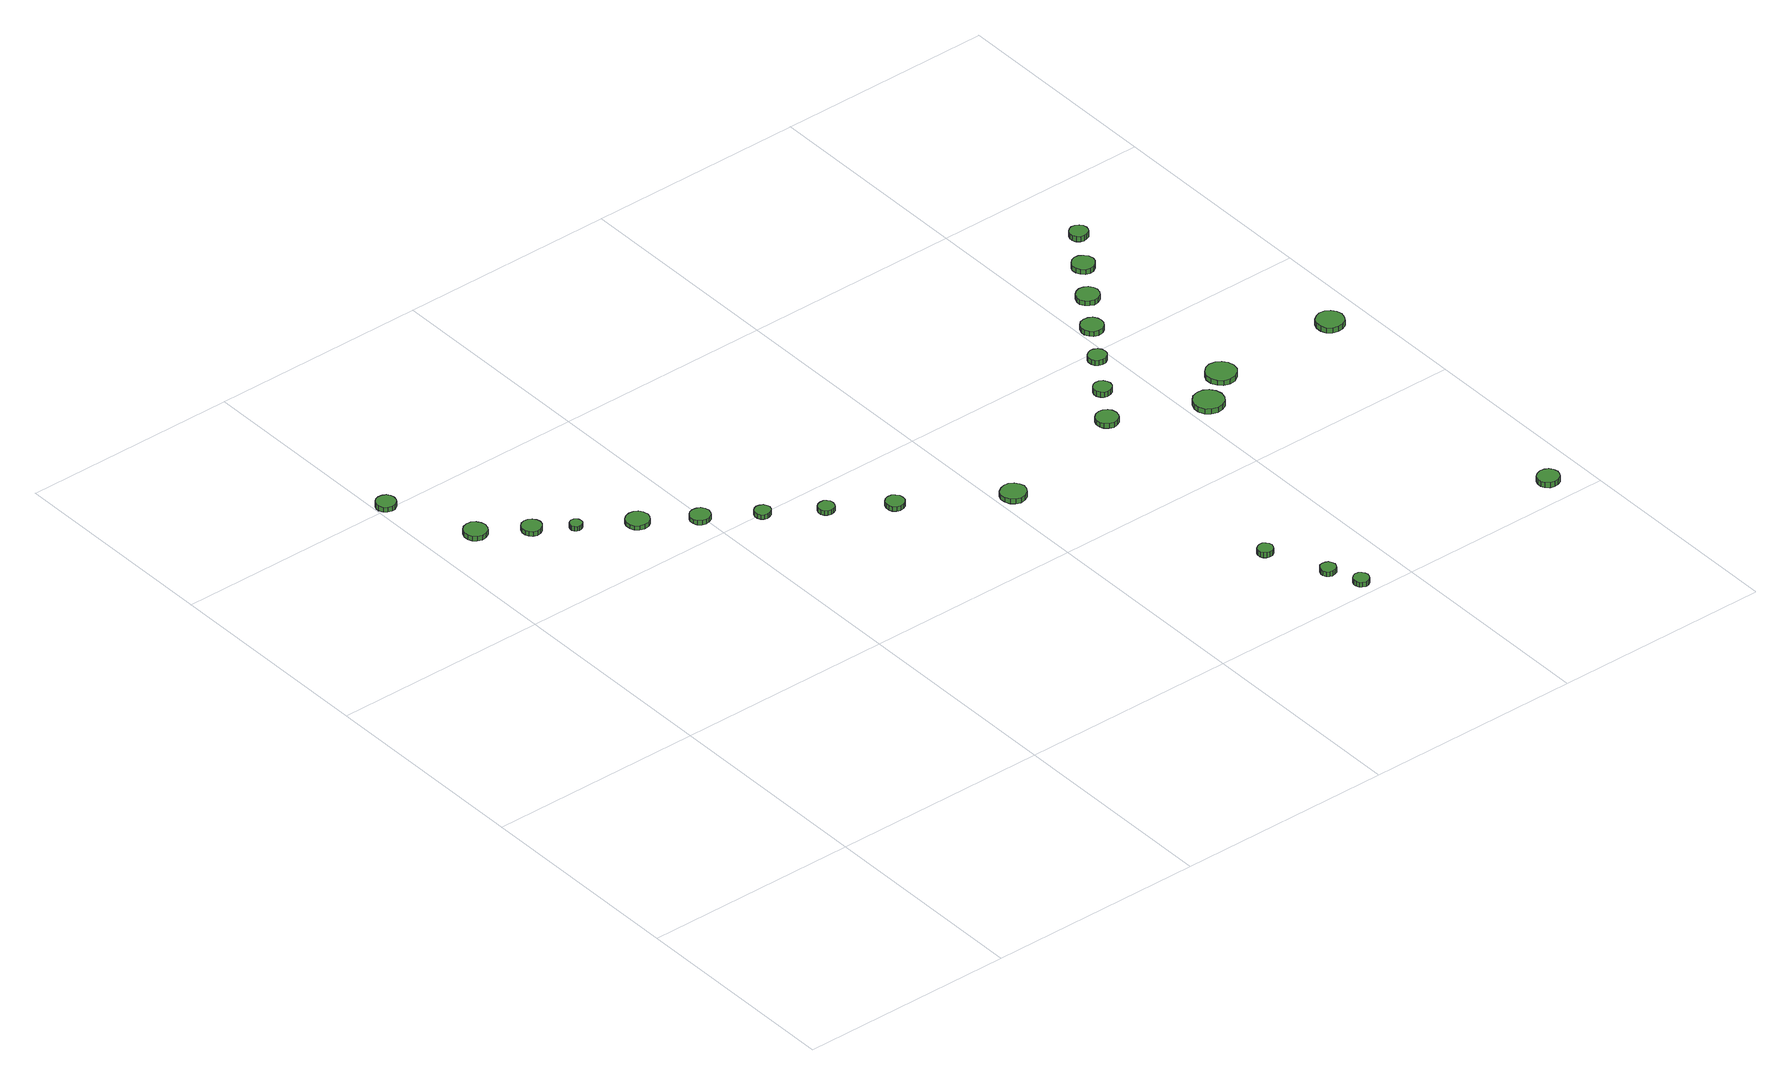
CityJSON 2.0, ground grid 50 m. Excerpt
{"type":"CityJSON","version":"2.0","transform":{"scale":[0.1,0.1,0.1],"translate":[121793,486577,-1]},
"CityObjects":{
"tree1":{"type":"SolitaryVegetationObject","attributes":{"function":"something"},"geometry":[{"type":"MultiSurface","lod":"1","boundaries":[[[0,1,2,3,4,5,6,7,8,9,10,11,12,13,14]],[[15,16,17,18,19,20,21,22,23,24,25,26,27,28,29]],[[0,29,28,1]],[[1,28,27,2]],[[2,27,26,3]],[[3,26,25,4]],[[4,25,24,5]],[[5,24,23,6]],[[6,23,22,7]],[[7,22,21,8]],[[8,21,20,9]],[[9,20,19,10]],[[10,19,18,11]],[[11,18,17,12]],[[12,17,16,13]],[[13,16,15,14]],[[14,15,29,0]]]}]},
"tree2":{"type":"SolitaryVegetationObject","attributes":{"function":"something"},"geometry":[{"type":"MultiSurface","lod":"1","boundaries":[[[30,31,32,33,34,35,36,37,38,39,40,41,42,43,44]],[[45,46,47,48,49,50,51,52,53,54,55,56,57,58,59]],[[30,59,58,31]],[[31,58,57,32]],[[32,57,56,33]],[[33,56,55,34]],[[34,55,54,35]],[[35,54,53,36]],[[36,53,52,37]],[[37,52,51,38]],[[38,51,50,39]],[[39,50,49,40]],[[40,49,48,41]],[[41,48,47,42]],[[42,47,46,43]],[[43,46,45,44]],[[44,45,59,30]]]}]},
"tree3":{"type":"SolitaryVegetationObject","attributes":{"function":"something"},"geometry":[{"type":"MultiSurface","lod":"1","boundaries":[[[60,61,62,63,64,65,66,67,68,69,70,71,72,73,74]],[[75,76,77,78,79,80,81,82,83,84,85,86,87,88,89]],[[60,89,88,61]],[[61,88,87,62]],[[62,87,86,63]],[[63,86,85,64]],[[64,85,84,65]],[[65,84,83,66]],[[66,83,82,67]],[[67,82,81,68]],[[68,81,80,69]],[[69,80,79,70]],[[70,79,78,71]],[[71,78,77,72]],[[72,77,76,73]],[[73,76,75,74]],[[74,75,89,60]]]}]},
"tree4":{"type":"SolitaryVegetationObject","attributes":{"function":"something"},"geometry":[{"type":"MultiSurface","lod":"1","boundaries":[[[90,91,92,93,94,95,96,97,98,99,100,101,102,103,104]],[[105,106,107,108,109,110,111,112,113,114,115,116,117,118,119]],[[90,119,118,91]],[[91,118,117,92]],[[92,117,116,93]],[[93,116,115,94]],[[94,115,114,95]],[[95,114,113,96]],[[96,113,112,97]],[[97,112,111,98]],[[98,111,110,99]],[[99,110,109,100]],[[100,109,108,101]],[[101,108,107,102]],[[102,107,106,103]],[[103,106,105,104]],[[104,105,119,90]]]}]},
"tree5":{"type":"SolitaryVegetationObject","attributes":{"function":"something"},"geometry":[{"type":"MultiSurface","lod":"1","boundaries":[[[120,121,122,123,124,125,126,127,128,129,130,131,132,133,134]],[[135,136,137,138,139,140,141,142,143,144,145,146,147,148,149]],[[120,149,148,121]],[[121,148,147,122]],[[122,147,146,123]],[[123,146,145,124]],[[124,145,144,125]],[[125,144,143,126]],[[126,143,142,127]],[[127,142,141,128]],[[128,141,140,129]],[[129,140,139,130]],[[130,139,138,131]],[[131,138,137,132]],[[132,137,136,133]],[[133,136,135,134]],[[134,135,149,120]]]}]},
"tree6":{"type":"SolitaryVegetationObject","attributes":{"function":"something"},"geometry":[{"type":"MultiSurface","lod":"1","boundaries":[[[150,151,152,153,154,155,156,157,158,159,160,161,162,163,164]],[[165,166,167,168,169,170,171,172,173,174,175,176,177,178,179]],[[150,179,178,151]],[[151,178,177,152]],[[152,177,176,153]],[[153,176,175,154]],[[154,175,174,155]],[[155,174,173,156]],[[156,173,172,157]],[[157,172,171,158]],[[158,171,170,159]],[[159,170,169,160]],[[160,169,168,161]],[[161,168,167,162]],[[162,167,166,163]],[[163,166,165,164]],[[164,165,179,150]]]}]},
"tree7":{"type":"SolitaryVegetationObject","attributes":{"function":"something"},"geometry":[{"type":"MultiSurface","lod":"1","boundaries":[[[180,181,182,183,184,185,186,187,188,189,190,191,192,193,194]],[[195,196,197,198,199,200,201,202,203,204,205,206,207,208,209]],[[180,209,208,181]],[[181,208,207,182]],[[182,207,206,183]],[[183,206,205,184]],[[184,205,204,185]],[[185,204,203,186]],[[186,203,202,187]],[[187,202,201,188]],[[188,201,200,189]],[[189,200,199,190]],[[190,199,198,191]],[[191,198,197,192]],[[192,197,196,193]],[[193,196,195,194]],[[194,195,209,180]]]}]},
"tree8":{"type":"SolitaryVegetationObject","attributes":{"function":"something"},"geometry":[{"type":"MultiSurface","lod":"1","boundaries":[[[210,211,212,213,214,215,216,217,218,219,220,221,222,223,224]],[[225,226,227,228,229,230,231,232,233,234,235,236,237,238,239]],[[210,239,238,211]],[[211,238,237,212]],[[212,237,236,213]],[[213,236,235,214]],[[214,235,234,215]],[[215,234,233,216]],[[216,233,232,217]],[[217,232,231,218]],[[218,231,230,219]],[[219,230,229,220]],[[220,229,228,221]],[[221,228,227,222]],[[222,227,226,223]],[[223,226,225,224]],[[224,225,239,210]]]}]},
"tree9":{"type":"SolitaryVegetationObject","attributes":{"function":"something"},"geometry":[{"type":"MultiSurface","lod":"1","boundaries":[[[240,241,242,243,244,245,246,247,248,249,250,251,252,253,254]],[[255,256,257,258,259,260,261,262,263,264,265,266,267,268,269]],[[240,269,268,241]],[[241,268,267,242]],[[242,267,266,243]],[[243,266,265,244]],[[244,265,264,245]],[[245,264,263,246]],[[246,263,262,247]],[[247,262,261,248]],[[248,261,260,249]],[[249,260,259,250]],[[250,259,258,251]],[[251,258,257,252]],[[252,257,256,253]],[[253,256,255,254]],[[254,255,269,240]]]}]},
"tree10":{"type":"SolitaryVegetationObject","attributes":{"function":"something"},"geometry":[{"type":"MultiSurface","lod":"1","boundaries":[[[270,271,272,273,274,275,276,277,278,279,280,281,282,283,284]],[[285,286,287,288,289,290,291,292,293,294,295,296,297,298,299]],[[270,299,298,271]],[[271,298,297,272]],[[272,297,296,273]],[[273,296,295,274]],[[274,295,294,275]],[[275,294,293,276]],[[276,293,292,277]],[[277,292,291,278]],[[278,291,290,279]],[[279,290,289,280]],[[280,289,288,281]],[[281,288,287,282]],[[282,287,286,283]],[[283,286,285,284]],[[284,285,299,270]]]}]},
"tree11":{"type":"SolitaryVegetationObject","attributes":{"function":"something"},"geometry":[{"type":"MultiSurface","lod":"1","boundaries":[[[300,301,302,303,304,305,306,307,308,309,310,311,312,313,314]],[[315,316,317,318,319,320,321,322,323,324,325,326,327,328,329]],[[300,329,328,301]],[[301,328,327,302]],[[302,327,326,303]],[[303,326,325,304]],[[304,325,324,305]],[[305,324,323,306]],[[306,323,322,307]],[[307,322,321,308]],[[308,321,320,309]],[[309,320,319,310]],[[310,319,318,311]],[[311,318,317,312]],[[312,317,316,313]],[[313,316,315,314]],[[314,315,329,300]]]}]},
"tree12":{"type":"SolitaryVegetationObject","attributes":{"function":"something"},"geometry":[{"type":"MultiSurface","lod":"1","boundaries":[[[330,331,332,333,334,335,336,337,338,339,340,341,342,343,344]],[[345,346,347,348,349,350,351,352,353,354,355,356,357,358,359]],[[330,359,358,331]],[[331,358,357,332]],[[332,357,356,333]],[[333,356,355,334]],[[334,355,354,335]],[[335,354,353,336]],[[336,353,352,337]],[[337,352,351,338]],[[338,351,350,339]],[[339,350,349,340]],[[340,349,348,341]],[[341,348,347,342]],[[342,347,346,343]],[[343,346,345,344]],[[344,345,359,330]]]}]},
"tree13":{"type":"SolitaryVegetationObject","attributes":{"function":"something"},"geometry":[{"type":"MultiSurface","lod":"1","boundaries":[[[360,361,362,363,364,365,366,367,368,369,370,371,372,373,374]],[[375,376,377,378,379,380,381,382,383,384,385,386,387,388,389]],[[360,389,388,361]],[[361,388,387,362]],[[362,387,386,363]],[[363,386,385,364]],[[364,385,384,365]],[[365,384,383,366]],[[366,383,382,367]],[[367,382,381,368]],[[368,381,380,369]],[[369,380,379,370]],[[370,379,378,371]],[[371,378,377,372]],[[372,377,376,373]],[[373,376,375,374]],[[374,375,389,360]]]}]},
"tree14":{"type":"SolitaryVegetationObject","attributes":{"function":"something"},"geometry":[{"type":"MultiSurface","lod":"1","boundaries":[[[390,391,392,393,394,395,396,397,398,399,400,401,402,403,404]],[[405,406,407,408,409,410,411,412,413,414,415,416,417,418,419]],[[390,419,418,391]],[[391,418,417,392]],[[392,417,416,393]],[[393,416,415,394]],[[394,415,414,395]],[[395,414,413,396]],[[396,413,412,397]],[[397,412,411,398]],[[398,411,410,399]],[[399,410,409,400]],[[400,409,408,401]],[[401,408,407,402]],[[402,407,406,403]],[[403,406,405,404]],[[404,405,419,390]]]}]},
"tree15":{"type":"SolitaryVegetationObject","attributes":{"function":"something"},"geometry":[{"type":"MultiSurface","lod":"1","boundaries":[[[420,421,422,423,424,425,426,427,428,429,430,431,432,433,434]],[[435,436,437,438,439,440,441,442,443,444,445,446,447,448,449]],[[420,449,448,421]],[[421,448,447,422]],[[422,447,446,423]],[[423,446,445,424]],[[424,445,444,425]],[[425,444,443,426]],[[426,443,442,427]],[[427,442,441,428]],[[428,441,440,429]],[[429,440,439,430]],[[430,439,438,431]],[[431,438,437,432]],[[432,437,436,433]],[[433,436,435,434]],[[434,435,449,420]]]}]},
"tree16":{"type":"SolitaryVegetationObject","attributes":{"function":"something"},"geometry":[{"type":"MultiSurface","lod":"1","boundaries":[[[450,451,452,453,454,455,456,457,458,459,460,461,462,463,464]],[[465,466,467,468,469,470,471,472,473,474,475,476,477,478,479]],[[450,479,478,451]],[[451,478,477,452]],[[452,477,476,453]],[[453,476,475,454]],[[454,475,474,455]],[[455,474,473,456]],[[456,473,472,457]],[[457,472,471,458]],[[458,471,470,459]],[[459,470,469,460]],[[460,469,468,461]],[[461,468,467,462]],[[462,467,466,463]],[[463,466,465,464]],[[464,465,479,450]]]}]},
"tree17":{"type":"SolitaryVegetationObject","attributes":{"function":"something"},"geometry":[{"type":"MultiSurface","lod":"1","boundaries":[[[480,481,482,483,484,485,486,487,488,489,490,491,492,493,494]],[[495,496,497,498,499,500,501,502,503,504,505,506,507,508,509]],[[480,509,508,481]],[[481,508,507,482]],[[482,507,506,483]],[[483,506,505,484]],[[484,505,504,485]],[[485,504,503,486]],[[486,503,502,487]],[[487,502,501,488]],[[488,501,500,489]],[[489,500,499,490]],[[490,499,498,491]],[[491,498,497,492]],[[492,497,496,493]],[[493,496,495,494]],[[494,495,509,480]]]}]},
"tree18":{"type":"SolitaryVegetationObject","attributes":{"function":"something"},"geometry":[{"type":"MultiSurface","lod":"1","boundaries":[[[510,511,512,513,514,515,516,517,518,519,520,521,522,523,524]],[[525,526,527,528,529,530,531,532,533,534,535,536,537,538,539]],[[510,539,538,511]],[[511,538,537,512]],[[512,537,536,513]],[[513,536,535,514]],[[514,535,534,515]],[[515,534,533,516]],[[516,533,532,517]],[[517,532,531,518]],[[518,531,530,519]],[[519,530,529,520]],[[520,529,528,521]],[[521,528,527,522]],[[522,527,526,523]],[[523,526,525,524]],[[524,525,539,510]]]}]},
"tree19":{"type":"SolitaryVegetationObject","attributes":{"function":"something"},"geometry":[{"type":"MultiSurface","lod":"1","boundaries":[[[540,541,542,543,544,545,546,547,548,549,550,551,552,553,554]],[[555,556,557,558,559,560,561,562,563,564,565,566,567,568,569]],[[540,569,568,541]],[[541,568,567,542]],[[542,567,566,543]],[[543,566,565,544]],[[544,565,564,545]],[[545,564,563,546]],[[546,563,562,547]],[[547,562,561,548]],[[548,561,560,549]],[[549,560,559,550]],[[550,559,558,551]],[[551,558,557,552]],[[552,557,556,553]],[[553,556,555,554]],[[554,555,569,540]]]}]},
"tree20":{"type":"SolitaryVegetationObject","attributes":{"function":"something"},"geometry":[{"type":"MultiSurface","lod":"1","boundaries":[[[570,571,572,573,574,575,576,577,578,579,580,581,582,583,584]],[[585,586,587,588,589,590,591,592,593,594,595,596,597,598,599]],[[570,599,598,571]],[[571,598,597,572]],[[572,597,596,573]],[[573,596,595,574]],[[574,595,594,575]],[[575,594,593,576]],[[576,593,592,577]],[[577,592,591,578]],[[578,591,590,579]],[[579,590,589,580]],[[580,589,588,581]],[[581,588,587,582]],[[582,587,586,583]],[[583,586,585,584]],[[584,585,599,570]]]}]},
"tree21":{"type":"SolitaryVegetationObject","attributes":{"function":"something"},"geometry":[{"type":"MultiSurface","lod":"1","boundaries":[[[600,601,602,603,604,605,606,607,608,609,610,611,612,613,614]],[[615,616,617,618,619,620,621,622,623,624,625,626,627,628,629]],[[600,629,628,601]],[[601,628,627,602]],[[602,627,626,603]],[[603,626,625,604]],[[604,625,624,605]],[[605,624,623,606]],[[606,623,622,607]],[[607,622,621,608]],[[608,621,620,609]],[[609,620,619,610]],[[610,619,618,611]],[[611,618,617,612]],[[612,617,616,613]],[[613,616,615,614]],[[614,615,629,600]]]}]},
"tree22":{"type":"SolitaryVegetationObject","attributes":{"function":"something"},"geometry":[{"type":"MultiSurface","lod":"1","boundaries":[[[630,631,632,633,634,635,636,637,638,639,640,641,642,643,644]],[[645,646,647,648,649,650,651,652,653,654,655,656,657,658,659]],[[630,659,658,631]],[[631,658,657,632]],[[632,657,656,633]],[[633,656,655,634]],[[634,655,654,635]],[[635,654,653,636]],[[636,653,652,637]],[[637,652,651,638]],[[638,651,650,639]],[[639,650,649,640]],[[640,649,648,641]],[[641,648,647,642]],[[642,647,646,643]],[[643,646,645,644]],[[644,645,659,630]]]}]},
"tree23":{"type":"SolitaryVegetationObject","attributes":{"function":"something"},"geometry":[{"type":"MultiSurface","lod":"1","boundaries":[[[660,661,662,663,664,665,666,667,668,669,670,671,672,673,674]],[[675,676,677,678,679,680,681,682,683,684,685,686,687,688,689]],[[660,689,688,661]],[[661,688,687,662]],[[662,687,686,663]],[[663,686,685,664]],[[664,685,684,665]],[[665,684,683,666]],[[666,683,682,667]],[[667,682,681,668]],[[668,681,680,669]],[[669,680,679,670]],[[670,679,678,671]],[[671,678,677,672]],[[672,677,676,673]],[[673,676,675,674]],[[674,675,689,660]]]}]},
"tree24":{"type":"SolitaryVegetationObject","attributes":{"function":"something"},"geometry":[{"type":"MultiSurface","lod":"1","boundaries":[[[690,691,692,693,694,695,696,697,698,699,700,701,702,703,704]],[[705,706,707,708,709,710,711,712,713,714,715,716,717,718,719]],[[690,719,718,691]],[[691,718,717,692]],[[692,717,716,693]],[[693,716,715,694]],[[694,715,714,695]],[[695,714,713,696]],[[696,713,712,697]],[[697,712,711,698]],[[698,711,710,699]],[[699,710,709,700]],[[700,709,708,701]],[[701,708,707,702]],[[702,707,706,703]],[[703,706,705,704]],[[704,705,719,690]]]}]}
},
"vertices":[
[46,1508,20],[44,1517,20],[39,1525,20],[31,1529,20],[22,1530,20],[13,1528,20],[6,1521,20],[2,1513,20],[2,1504,20],[6,1495,20],[13,1489,20],[22,1486,20],[31,1487,20],[39,1492,20],[44,1499,20],[44,1499,8],[39,1492,8],[31,1487,8],[22,1486,8],[13,1489,8],[6,1495,8],[2,1504,8],[2,1513,8],[6,1521,8],[13,1528,8],[22,1530,8],[31,1529,8],[39,1525,8],[44,1517,8],[46,1508,8],
[131,1318,19],[128,1328,19],[122,1337,19],[113,1343,19],[102,1344,19],[91,1340,19],[83,1333,19],[79,1323,19],[79,1312,19],[83,1302,19],[91,1295,19],[102,1291,19],[113,1293,19],[122,1298,19],[128,1307,19],[128,1307,8],[122,1298,8],[113,1293,8],[102,1291,8],[91,1295,8],[83,1302,8],[79,1312,8],[79,1323,8],[83,1333,8],[91,1340,8],[102,1344,8],[113,1343,8],[122,1337,8],[128,1328,8],[131,1318,8],
[224,1255,19],[222,1264,19],[216,1271,19],[208,1276,19],[199,1277,19],[190,1274,19],[183,1268,19],[180,1259,19],[180,1250,19],[183,1242,19],[190,1235,19],[199,1232,19],[208,1233,19],[216,1238,19],[222,1246,19],[222,1246,8],[216,1238,8],[208,1233,8],[199,1232,8],[190,1235,8],[183,1242,8],[180,1250,8],[180,1259,8],[183,1268,8],[190,1274,8],[199,1277,8],[208,1276,8],[216,1271,8],[222,1264,8],[224,1255,8],
[291,1204,19],[290,1210,19],[287,1214,19],[282,1217,19],[276,1218,19],[270,1216,19],[266,1212,19],[264,1207,19],[264,1201,19],[266,1196,19],[270,1192,19],[276,1190,19],[282,1191,19],[287,1194,19],[290,1198,19],[290,1198,8],[287,1194,8],[282,1191,8],[276,1190,8],[270,1192,8],[266,1196,8],[264,1201,8],[264,1207,8],[266,1212,8],[270,1216,8],[276,1218,8],[282,1217,8],[287,1214,8],[290,1210,8],[291,1204,8],
[410,1135,19],[408,1146,19],[402,1155,19],[393,1160,19],[382,1161,19],[371,1158,19],[363,1151,19],[359,1141,19],[359,1130,19],[363,1120,19],[371,1113,19],[382,1110,19],[393,1111,19],[402,1116,19],[408,1125,19],[408,1125,8],[402,1116,8],[393,1111,8],[382,1110,8],[371,1113,8],[363,1120,8],[359,1130,8],[359,1141,8],[363,1151,8],[371,1158,8],[382,1161,8],[393,1160,8],[402,1155,8],[408,1146,8],[410,1135,8],
[515,1066,19],[513,1075,19],[508,1083,19],[499,1087,19],[490,1088,19],[481,1086,19],[474,1079,19],[470,1070,19],[470,1061,19],[474,1052,19],[481,1046,19],[490,1043,19],[499,1044,19],[508,1049,19],[513,1056,19],[513,1056,8],[508,1049,8],[499,1044,8],[490,1043,8],[481,1046,8],[474,1052,8],[470,1061,8],[470,1070,8],[474,1079,8],[481,1086,8],[490,1088,8],[499,1087,8],[508,1083,8],[513,1075,8],[515,1066,8],
[619,996,19],[617,1003,19],[613,1009,19],[606,1013,19],[599,1014,19],[592,1012,19],[586,1007,19],[583,1000,19],[583,992,19],[586,985,19],[592,980,19],[599,978,19],[606,979,19],[613,983,19],[617,989,19],[617,989,8],[613,983,8],[606,979,8],[599,978,8],[592,980,8],[586,985,8],[583,992,8],[583,1000,8],[586,1007,8],[592,1012,8],[599,1014,8],[606,1013,8],[613,1009,8],[617,1003,8],[619,996,8],
[728,924,19],[727,932,19],[722,938,19],[716,942,19],[708,942,19],[701,940,19],[695,935,19],[692,928,19],[692,920,19],[695,913,19],[701,908,19],[708,906,19],[716,907,19],[722,910,19],[727,917,19],[727,917,8],[722,910,8],[716,907,8],[708,906,8],[701,908,8],[695,913,8],[692,920,8],[692,928,8],[695,935,8],[701,940,8],[708,942,8],[716,942,8],[722,938,8],[727,932,8],[728,924,8],
[850,848,19],[849,856,19],[843,863,19],[836,868,19],[827,869,19],[819,866,19],[812,860,19],[809,852,19],[809,843,19],[812,835,19],[819,829,19],[827,827,19],[836,828,19],[843,832,19],[849,839,19],[849,839,8],[843,832,8],[836,828,8],[827,827,8],[819,829,8],[812,835,8],[809,843,8],[809,852,8],[812,860,8],[819,866,8],[827,869,8],[836,868,8],[843,863,8],[849,856,8],[850,848,8],
[1061,713,26],[1058,724,26],[1051,734,26],[1041,740,26],[1029,741,26],[1018,737,26],[1009,730,26],[1004,719,26],[1004,707,26],[1009,696,26],[1018,688,26],[1029,684,26],[1041,686,26],[1051,692,26],[1058,701,26],[1058,701,14],[1051,692,14],[1041,686,14],[1029,684,14],[1018,688,14],[1009,696,14],[1004,707,14],[1004,719,14],[1009,730,14],[1018,737,14],[1029,741,14],[1041,740,14],[1051,734,14],[1058,724,14],[1061,713,14],
[1317,227,32],[1315,234,32],[1311,240,32],[1305,244,32],[1297,244,32],[1291,242,32],[1285,237,32],[1282,231,32],[1282,223,32],[1285,217,32],[1291,212,32],[1297,210,32],[1305,210,32],[1311,214,32],[1315,220,32],[1315,220,19],[1311,214,19],[1305,210,19],[1297,210,19],[1291,212,19],[1285,217,19],[1282,223,19],[1282,231,19],[1285,237,19],[1291,242,19],[1297,244,19],[1305,244,19],[1311,240,19],[1315,234,19],[1317,227,19],
[1377,97,29],[1375,105,29],[1371,111,29],[1365,114,29],[1357,115,29],[1350,113,29],[1345,108,29],[1342,101,29],[1342,94,29],[1345,87,29],[1350,82,29],[1357,80,29],[1365,81,29],[1371,84,29],[1375,90,29],[1375,90,17],[1371,84,17],[1365,81,17],[1357,80,17],[1350,82,17],[1345,87,17],[1342,94,17],[1342,101,17],[1345,108,17],[1350,113,17],[1357,115,17],[1365,114,17],[1371,111,17],[1375,105,17],[1377,97,17],
[1405,25,30],[1403,32,30],[1399,38,30],[1393,42,30],[1385,43,30],[1378,40,30],[1373,35,30],[1370,29,30],[1370,21,30],[1373,15,30],[1378,10,30],[1385,7,30],[1393,8,30],[1399,12,30],[1403,18,30],[1403,18,18],[1399,12,18],[1393,8,18],[1385,7,18],[1378,10,18],[1373,15,18],[1370,21,18],[1370,29,18],[1373,35,18],[1378,40,18],[1385,43,18],[1393,42,18],[1399,38,18],[1403,32,18],[1405,25,18],
[1366,787,29],[1364,798,29],[1358,806,29],[1349,811,29],[1339,812,29],[1329,809,29],[1321,802,29],[1317,793,29],[1317,782,29],[1321,773,29],[1329,766,29],[1339,762,29],[1349,764,29],[1358,769,29],[1364,777,29],[1364,777,17],[1358,769,17],[1349,764,17],[1339,762,17],[1329,766,17],[1321,773,17],[1317,782,17],[1317,793,17],[1321,802,17],[1329,809,17],[1339,812,17],[1349,811,17],[1358,806,17],[1364,798,17],[1366,787,17],
[1423,876,27],[1421,884,27],[1416,891,27],[1409,896,27],[1400,896,27],[1392,894,27],[1386,888,27],[1382,880,27],[1382,872,27],[1386,864,27],[1392,858,27],[1400,856,27],[1409,857,27],[1416,861,27],[1421,868,27],[1421,868,14],[1416,861,14],[1409,857,14],[1400,856,14],[1392,858,14],[1386,864,14],[1382,872,14],[1382,880,14],[1386,888,14],[1392,894,14],[1400,896,14],[1409,896,14],[1416,891,14],[1421,884,14],[1423,876,14],
[1572,699,31],[1569,713,31],[1561,725,31],[1549,732,31],[1535,733,31],[1521,729,31],[1511,719,31],[1505,706,31],[1505,692,31],[1511,679,31],[1521,670,31],[1535,665,31],[1549,667,31],[1561,674,31],[1569,685,31],[1569,685,18],[1561,674,18],[1549,667,18],[1535,665,18],[1521,670,18],[1511,679,18],[1505,692,18],[1505,706,18],[1511,719,18],[1521,729,18],[1535,733,18],[1549,732,18],[1561,725,18],[1569,713,18],[1572,699,18],
[1488,971,24],[1486,980,24],[1481,987,24],[1473,991,24],[1465,992,24],[1457,989,24],[1450,983,24],[1447,976,24],[1447,967,24],[1450,959,24],[1457,954,24],[1465,951,24],[1473,952,24],[1481,956,24],[1486,963,24],[1486,963,11],[1481,956,11],[1473,952,11],[1465,951,11],[1457,954,11],[1450,959,11],[1447,967,11],[1447,976,11],[1450,983,11],[1457,989,11],[1465,992,11],[1473,991,11],[1481,987,11],[1486,980,11],[1488,971,11],
[1552,1061,22],[1550,1071,22],[1544,1080,22],[1535,1085,22],[1524,1086,22],[1514,1083,22],[1507,1076,22],[1502,1066,22],[1502,1056,22],[1507,1046,22],[1514,1039,22],[1524,1036,22],[1535,1037,22],[1544,1042,22],[1550,1051,22],[1550,1051,10],[1544,1042,10],[1535,1037,10],[1524,1036,10],[1514,1039,10],[1507,1046,10],[1502,1056,10],[1502,1066,10],[1507,1076,10],[1514,1083,10],[1524,1086,10],[1535,1085,10],[1544,1080,10],[1550,1071,10],[1552,1061,10],
[1654,759,31],[1651,773,31],[1643,784,31],[1631,791,31],[1617,793,31],[1603,788,31],[1593,779,31],[1587,766,31],[1587,752,31],[1593,739,31],[1603,729,31],[1617,725,31],[1631,727,31],[1643,734,31],[1651,745,31],[1651,745,19],[1643,734,19],[1631,727,19],[1617,725,19],[1603,729,19],[1593,739,19],[1587,752,19],[1587,766,19],[1593,779,19],[1603,788,19],[1617,793,19],[1631,791,19],[1643,784,19],[1651,773,19],[1654,759,19],
[1615,1151,20],[1613,1161,20],[1607,1170,20],[1597,1175,20],[1587,1176,20],[1577,1173,20],[1569,1166,20],[1564,1156,20],[1564,1145,20],[1569,1136,20],[1577,1129,20],[1587,1125,20],[1597,1126,20],[1607,1132,20],[1613,1140,20],[1613,1140,8],[1607,1132,8],[1597,1126,8],[1587,1125,8],[1577,1129,8],[1569,1136,8],[1564,1145,8],[1564,1156,8],[1569,1166,8],[1577,1173,8],[1587,1176,8],[1597,1175,8],[1607,1170,8],[1613,1161,8],[1615,1151,8],
[1942,67,18],[1940,77,18],[1934,85,18],[1925,90,18],[1915,91,18],[1905,88,18],[1897,81,18],[1893,72,18],[1893,62,18],[1897,53,18],[1905,46,18],[1915,43,18],[1925,44,18],[1934,49,18],[1940,57,18],[1940,57,5],[1934,49,5],[1925,44,5],[1915,43,5],[1905,46,5],[1897,53,5],[1893,62,5],[1893,72,5],[1897,81,5],[1905,88,5],[1915,91,5],[1925,90,5],[1934,85,5],[1940,77,5],[1942,67,5],
[1677,1240,20],[1675,1251,20],[1668,1259,20],[1659,1265,20],[1649,1266,20],[1639,1262,20],[1631,1255,20],[1627,1246,20],[1627,1235,20],[1631,1226,20],[1639,1218,20],[1649,1215,20],[1659,1216,20],[1668,1222,20],[1675,1230,20],[1675,1230,8],[1668,1222,8],[1659,1216,8],[1649,1215,8],[1639,1218,8],[1631,1226,8],[1627,1235,8],[1627,1246,8],[1631,1255,8],[1639,1262,8],[1649,1266,8],[1659,1265,8],[1668,1259,8],[1675,1251,8],[1677,1240,8],
[1735,1331,20],[1733,1340,20],[1728,1347,20],[1720,1351,20],[1712,1352,20],[1704,1349,20],[1697,1343,20],[1694,1336,20],[1694,1327,20],[1697,1319,20],[1704,1313,20],[1712,1311,20],[1720,1312,20],[1728,1316,20],[1733,1323,20],[1733,1323,7],[1728,1316,7],[1720,1312,7],[1712,1311,7],[1704,1313,7],[1697,1319,7],[1694,1327,7],[1694,1336,7],[1697,1343,7],[1704,1349,7],[1712,1352,7],[1720,1351,7],[1728,1347,7],[1733,1340,7],[1735,1331,7],
[1942,761,26],[1939,774,26],[1932,784,26],[1921,791,26],[1908,792,26],[1896,788,26],[1886,780,26],[1881,768,26],[1881,755,26],[1886,743,26],[1896,735,26],[1908,731,26],[1921,732,26],[1932,738,26],[1939,749,26],[1939,749,13],[1932,738,13],[1921,732,13],[1908,731,13],[1896,735,13],[1886,743,13],[1881,755,13],[1881,768,13],[1886,780,13],[1896,788,13],[1908,792,13],[1921,791,13],[1932,784,13],[1939,774,13],[1942,761,13]
]}
